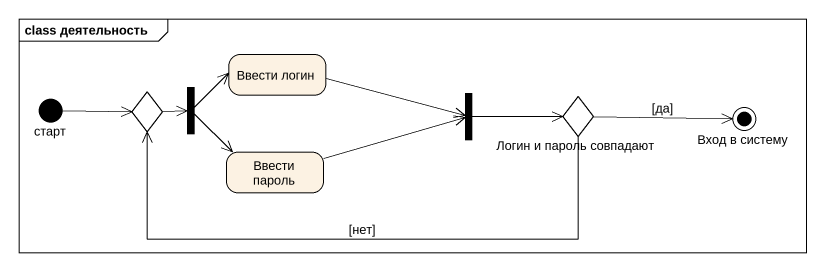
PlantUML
@startuml
mainframe class деятельность
hide empty description
state fork1 <<fork>>
state "Ввести логин" as Ввести_логин
state старт <<start>>
state choice1 <<choice>>
state fork2 <<join>>
state "Логин и пароль совпадают" as Логин_и_пароль_совпадают <<choice>>
state "Вход в систему" as Вход_в_систему <<end>>
state "Ввести пароль" as Ввести_пароль
fork1 -right-> Ввести_логин
fork1 --> Ввести_пароль
Ввести_логин -right-> fork2
старт -right-> choice1
choice1 -right-> fork1
fork2 -right-> Логин_и_пароль_совпадают
Логин_и_пароль_совпадают -left-> choice1 : [нет]
Логин_и_пароль_совпадают -right-> Вход_в_систему : [да]
Ввести_пароль -right-> fork2
@enduml
